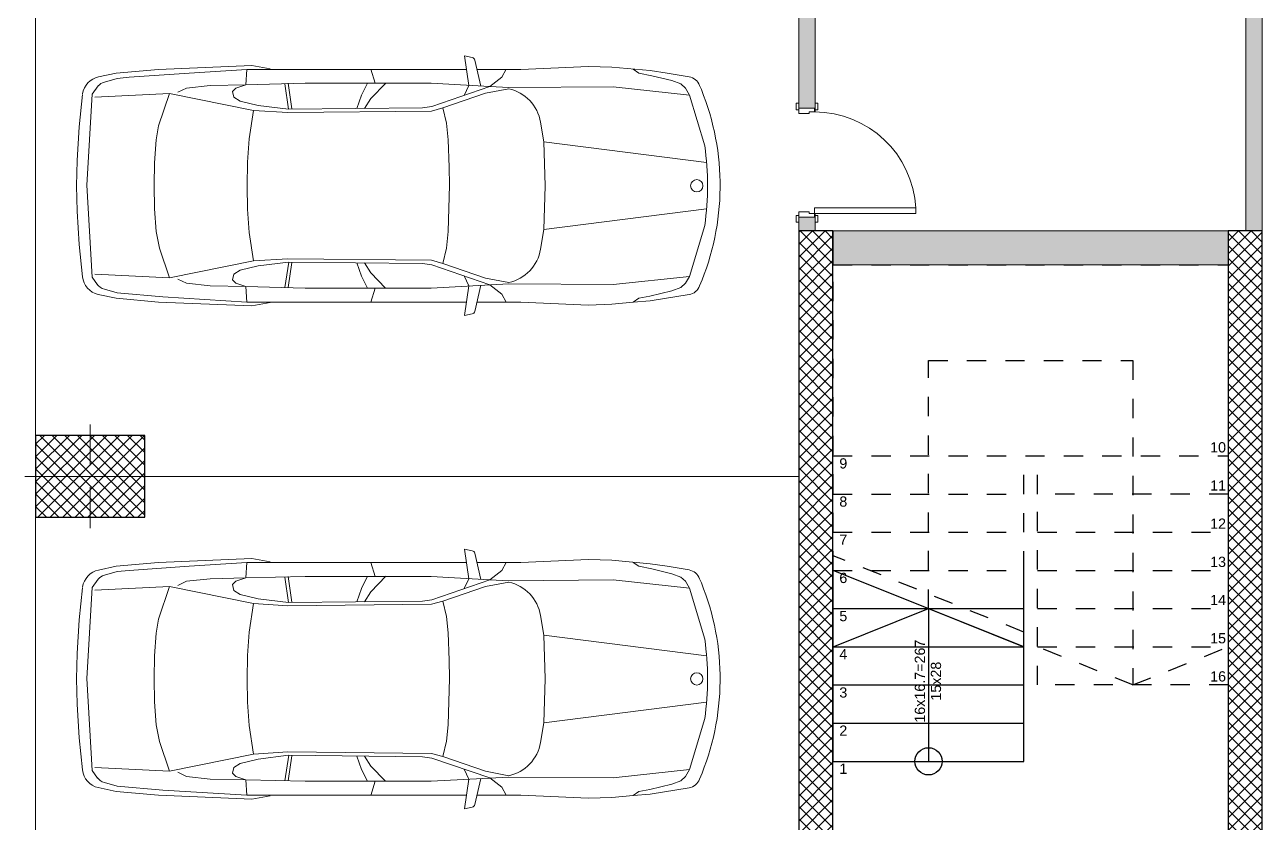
# Model space of a CAD drawing. Header units: millimetres. Extents: x 533892 to 593342, y -930649 to -888599.
# Drawn here: x 551186 to 560266, y -903084 to -897228 of the extents above; entities that cross this region are included whole.
import ezdxf

# ---------------------------------------------------------------- set-up
doc = ezdxf.new("R2010")
doc.units = ezdxf.units.MM
doc.header["$MEASUREMENT"] = 0
doc.linetypes.add('Dashed', pattern=[282.222223, 141.111112, -141.111112])
for name, color, linetype, lineweight, true_color in [('aaa mobilje_Pen_No__61', 251, 'Continuous', 20, 0x6a6a6a), ('ARCHICAD Doors_Pen_No__61', 251, 'Continuous', 20, 0x6a6a6a), ('Drawing & Figure_Pen_No__61', 251, 'Continuous', 20, 0x6a6a6a), ('Drawing & Figure_Pen_No__90', 132, 'Continuous', 20, 0x00bfbf), ('Structural - Bearing_Pen_No__48', 14, 'Continuous', 25, 0xa80f02)]:
    doc.layers.add(name, color=color, linetype=linetype, lineweight=lineweight, true_color=true_color)
doc.layers.add('Structural - Bearing', color=7, linetype='Continuous')
for name, color, linetype, lineweight in [('Structural - Bearing_Pen_No__1', 7, 'Continuous', 13), ('Structural - Bearing_Pen_No__2', 8, 'Continuous', 15), ('Structural - Bearing_Pen_No__55', 214, 'Continuous', 25)]:
    doc.layers.add(name, color=color, linetype=linetype, lineweight=lineweight)
doc.styles.add('GENERATED_STYLE_1', font='arial.ttf')
pattern_1 = [(45, (0, 0), (-45.961939, 45.961939), []), (135, (0, 0), (45.961939, 45.961939), [])]

# ---------------------------------------------------------------- blocks, each defined once
blk = doc.blocks.new('Wall_4', base_point=(557116.4, -903189.8))
at = {"layer": 'Structural - Bearing', "linetype": 'Continuous', "lineweight": 0, "true_color": 0x000000}
h = blk.add_hatch(dxfattribs=at)
h.set_pattern_fill('CONCRETE_BLOCK', color=18, style=0, pattern_type=2)
h.set_pattern_definition(pattern_1)
h.paths.add_polyline_path([(557116.4, -903439.8), (557116.4, -898739.7), (556866.4, -898739.7), (556866.4, -903189.8)])
at = {"layer": 'Structural - Bearing_Pen_No__48', "color": 14, "linetype": 'Continuous', "lineweight": 25, "true_color": 0xa80f02, "flags": 128}
for points in [[(557116.4, -898739.7), (556866.4, -898739.7)], [(556866.4, -898739.7), (556866.4, -903189.8)], [(557116.4, -903439.8), (557116.4, -898739.7)]]:
    blk.add_lwpolyline(points, dxfattribs=at)
blk = doc.blocks.new('Wall_5', base_point=(560016.4, -898739.7))
at = {"layer": 'Structural - Bearing', "linetype": 'Continuous', "lineweight": 0, "true_color": 0x000000}
h = blk.add_hatch(dxfattribs=at)
h.set_pattern_fill('CONCRETE_BLOCK', color=18, style=0, pattern_type=2)
h.set_pattern_definition(pattern_1)
h.paths.add_polyline_path([(560016.4, -898739.7), (560016.4, -903439.8), (560266.4, -903439.8), (560266.4, -898739.7)])
at = {"layer": 'Structural - Bearing_Pen_No__48', "color": 14, "linetype": 'Continuous', "lineweight": 25, "true_color": 0xa80f02, "flags": 128}
for points in [[(560016.4, -898739.7), (560016.4, -903439.8)], [(560266.4, -898739.7), (560016.4, -898739.7)], [(560266.4, -903189.8), (560266.4, -898739.7)], [(560016.4, -903439.8), (560266.4, -903439.8)]]:
    blk.add_lwpolyline(points, dxfattribs=at)
blk = doc.blocks.new('D1 14')
at = {"layer": 'ARCHICAD Doors_Pen_No__61', "color": 251, "linetype": 'Continuous', "lineweight": 20, "true_color": 0x6a6a6a}
for p, q in [((372, 744), (332, 744)), ((332, 744), (332, 0)), ((372, 0), (372, 744)), ((-387, 24), (-437, 24)), ((-437, 24), (-437, 5)), ((-437, 5), (-387, 5)), ((-400, 5), (-437, 5)), ((-375, 5), (-400, 5)), ((-400, 5), (-400, 0)), ((-400, 0), (-400, 5)), ((-400, 0), (-375, 0)), ((-372, 0), (-400, 0)), ((-400, 0), (-400, -115)), ((-400, -115), (-400, 0)), ((-387, 5), (-387, 24)), ((-375, 0), (-375, 5)), ((-372, -40), (-372, 0)), ((332, 0), (372, 0)), ((400, 0), (372, 0)), ((372, 0), (372, -40)), ((400, 5), (375, 5)), ((375, 5), (375, 0)), ((375, 0), (400, 0)), ((437, 24), (387, 24)), ((387, 24), (387, 5)), ((387, 5), (437, 5)), ((400, 0), (400, 5)), ((400, 0), (400, 5)), ((400, 5), (437, 5)), ((400, -115), (400, 0)), ((400, -115), (400, 0)), ((437, 5), (437, 24)), ((-360, -40), (-372, -40)), ((-360, -115), (-360, -40)), ((372, -40), (360, -40)), ((360, -40), (360, -115)), ((-387, -115), (-437, -115)), ((-437, -115), (-437, -134)), ((-400, -115), (-437, -115)), ((-437, -134), (-387, -134)), ((-400, -115), (-360, -115)), ((-387, -134), (-387, -115)), ((360, -115), (400, -115)), ((437, -115), (387, -115)), ((387, -115), (387, -134)), ((387, -134), (437, -134)), ((400, -115), (437, -115)), ((437, -134), (437, -115))]:
    blk.add_line(p, q, dxfattribs=at)
blk.add_arc((372, 0), 744, 93.0819, 180, dxfattribs=at)
blk = doc.blocks.new('Wall_13', base_point=(556866.4, -898739.7))
at = {"layer": 'Structural - Bearing_Pen_No__2', "linetype": 'Continuous', "lineweight": 15}
for points in [[(556986.4, -896439.8), (556866.4, -896439.8), (556866.4, -897839.7), (556981.4, -897839.7), (556986.4, -897839.7)], [(556866.4, -898739.7), (556986.4, -898739.7), (556986.4, -898639.7), (556981.4, -898639.7), (556866.4, -898639.7)]]:
    blk.add_hatch(color=8, dxfattribs=at).paths.add_polyline_path(points)
at = {"layer": 'Structural - Bearing_Pen_No__1', "color": 7, "linetype": 'Continuous', "lineweight": 13}
for p, q in [((556866.4, -897839.7), (556866.4, -897802.7)), ((556986.4, -897839.7), (556986.4, -897802.7)), ((556866.4, -897839.7), (556981.4, -897839.7)), ((556981.4, -897839.7), (556986.4, -897839.7)), ((556866.4, -898639.7), (556866.4, -898676.7)), ((556866.4, -898639.7), (556981.4, -898639.7)), ((556981.4, -898639.7), (556986.4, -898639.7)), ((556986.4, -898639.7), (556986.4, -898676.7))]:
    blk.add_line(p, q, dxfattribs=at)
at = {"layer": 'Structural - Bearing_Pen_No__1', "color": 7, "linetype": 'Continuous', "lineweight": 13, "flags": 128}
for points in [[(556866.4, -896439.8), (556866.4, -897839.7)], [(556986.4, -897839.7), (556986.4, -896439.8)], [(556866.4, -898639.7), (556866.4, -898739.7)], [(556986.4, -898739.7), (556986.4, -898639.7)], [(556866.4, -898739.7), (556986.4, -898739.7)]]:
    blk.add_lwpolyline(points, dxfattribs=at)
at = {"layer": 'ARCHICAD Doors_Pen_No__61', "color": 251, "linetype": 'Continuous', "lineweight": 20, "true_color": 0x6a6a6a, "zscale": 1000, "rotation": 270}
blk.add_blockref('D1 14', (556981.4, -898239.7), dxfattribs=at)
blk = doc.blocks.new('Wall_14', base_point=(557117.4, -898739.7))
at = {"layer": 'Structural - Bearing_Pen_No__2', "linetype": 'Continuous', "lineweight": 15}
blk.add_hatch(color=8, dxfattribs=at).paths.add_polyline_path([(557117.4, -898989.7), (560015.4, -898989.7), (560015.4, -898739.7), (557117.4, -898739.7)])
at = {"layer": 'Structural - Bearing_Pen_No__1', "color": 7, "linetype": 'Continuous', "lineweight": 13, "flags": 128}
for points in [[(560015.4, -898739.7), (557117.4, -898739.7)], [(557117.4, -898739.7), (557117.4, -898989.7)], [(560015.4, -898989.7), (560015.4, -898739.7)], [(557117.4, -898989.7), (560015.4, -898989.7)]]:
    blk.add_lwpolyline(points, dxfattribs=at)
blk = doc.blocks.new('Wall_21', base_point=(560266.4, -898739.7))
at = {"layer": 'Structural - Bearing_Pen_No__2', "linetype": 'Continuous', "lineweight": 15}
blk.add_hatch(color=8, dxfattribs=at).paths.add_polyline_path([(560266.4, -898739.7), (560266.4, -896439.8), (560146.4, -896439.8), (560146.4, -898739.7)])
at = {"layer": 'Structural - Bearing_Pen_No__1', "color": 7, "linetype": 'Continuous', "lineweight": 13, "flags": 128}
for points in [[(560266.4, -896439.8), (560146.4, -896439.8)], [(560146.4, -896439.8), (560146.4, -898739.7)], [(560266.4, -898739.7), (560266.4, -896439.8)], [(560146.4, -898739.7), (560266.4, -898739.7)]]:
    blk.add_lwpolyline(points, dxfattribs=at)
blk = doc.blocks.new('Column_44', base_point=(551666.4, -900539.8))
at = {"layer": 'Structural - Bearing', "linetype": 'Continuous', "lineweight": 0, "true_color": 0x000000}
h = blk.add_hatch(dxfattribs=at)
h.set_pattern_fill('CONCRETE_BLOCK', color=18, style=0, pattern_type=2)
h.set_pattern_definition(pattern_1)
h.paths.add_polyline_path([(551266.4, -900839.8), (552066.4, -900839.8), (552066.4, -900239.8), (551266.4, -900239.8)])
at = {"layer": 'Structural - Bearing_Pen_No__1', "color": 7, "linetype": 'Continuous', "lineweight": 13}
for p, q in [((551666.4, -900459.8), (551666.4, -900159.8)), ((551586.4, -900539.8), (551186.4, -900539.8)), ((551746.4, -900539.8), (552146.4, -900539.8)), ((551666.4, -900619.8), (551666.4, -900919.8))]:
    blk.add_line(p, q, dxfattribs=at)
blk.add_point((551666.4, -900539.8), dxfattribs=at)
at = {"layer": 'Structural - Bearing_Pen_No__48', "color": 14, "linetype": 'Continuous', "lineweight": 25, "true_color": 0xa80f02, "flags": 128}
blk.add_lwpolyline([(551266.4, -900839.8), (552066.4, -900839.8), (552066.4, -900239.8), (551266.4, -900239.8)], close=True, dxfattribs=at)

msp = doc.modelspace()

# ---------------------------------------------------------------- linework, layer by layer
at = {"layer": 'aaa mobilje_Pen_No__61', "color": 251, "linetype": 'Continuous', "lineweight": 20, "true_color": 0x6a6a6a}
for p, q in [((554469, -897467.9), (554412.1, -897455.9)), ((554412.1, -897455.9), (554444.5, -897673.3)), ((552168.8, -897555), (551857.6, -897582.1)), ((552852.3, -897526.4), (552168.8, -897555)), ((552815.5, -897555), (552391.7, -897582)), ((552815.5, -897555), (552808.8, -897668.1)), ((552815.5, -897555), (554426.8, -897555)), ((552986.3, -897550.8), (552852.3, -897526.4)), ((553726.5, -897554.1), (553758, -897657.2)), ((554488.2, -897486.6), (554533, -897678.1)), ((554825.6, -897555), (554504.2, -897555)), ((554687.1, -897613), (554719.9, -897554.4)), ((555322, -897532.9), (554825.6, -897555)), ((555494.6, -897538.5), (555322, -897532.9)), ((555774.8, -897563.8), (555494.6, -897538.5)), ((555693.3, -897582.2), (555649.9, -897553.6)), ((551857.6, -897582.1), (551728.4, -897609.6)), ((551863.8, -897621.7), (551770.5, -897648.5)), ((551952.4, -897612.7), (551863.8, -897621.7)), ((552391.7, -897582), (551952.4, -897612.7)), ((554598.5, -897681.5), (554687.1, -897613)), ((555787.1, -897601.8), (555693.3, -897582.2)), ((555900, -897582.2), (555774.8, -897563.8)), ((555934.3, -897637.2), (555787.1, -897601.8)), ((556061, -897609.3), (555900, -897582.2)), ((556000.8, -897661), (555934.3, -897637.2)), ((551681.8, -897736.7), (551642, -898405.3)), ((551724.3, -897677), (551681.8, -897736.7)), ((551700.5, -897758.6), (552247.9, -897731.2)), ((552167.8, -897969), (552247.9, -897731.2)), ((552247.9, -897731.2), (552865.3, -897856.2)), ((552309.7, -897723.3), (552372.5, -897692.3)), ((552547.7, -897673.9), (552372.5, -897692.3)), ((552808.8, -897668.1), (552547.7, -897673.9)), ((552735.9, -897692.3), (552709.9, -897716.6)), ((552709.9, -897716.6), (552719.3, -897759.2)), ((552808.8, -897668.1), (552735.9, -897692.3)), ((553244.4, -897657.2), (552808.8, -897668.1)), ((553121.8, -897848.1), (553095.9, -897660.9)), ((553119.2, -897657.5), (553146.7, -897844.7)), ((554167.6, -897657.2), (553244.4, -897657.2)), ((553658.1, -897743.9), (553701.2, -897655.2)), ((553835.9, -897655.2), (553726.5, -897769.2)), ((554598.5, -897681.5), (554167.6, -897657.2)), ((554172.2, -897827.6), (554598.5, -897681.5)), ((554253, -897838), (554568.1, -897730.8)), ((554444.5, -897673.3), (554410.3, -897746.2)), ((554568.1, -897730.8), (554737.6, -897698.1)), ((554738.3, -897688.2), (554598.5, -897681.5)), ((555503.1, -897682.8), (554738.3, -897688.2)), ((556064.8, -897743.2), (555503.1, -897682.8)), ((556033.7, -897692.1), (556000.8, -897661)), ((556064.8, -897743.2), (556033.7, -897692.1)), ((556150.8, -897703.6), (556138.3, -897673.5)), ((551610.5, -897740.2), (551585, -897975.8)), ((552719.3, -897759.2), (552767.8, -897788.9)), ((552767.8, -897788.9), (552898.5, -897820.3)), ((552898.5, -897820.3), (553121.8, -897848.1)), ((553622.4, -897842.7), (553658.1, -897743.9)), ((553726.5, -897769.2), (553678.6, -897842.1)), ((554104.7, -897837.5), (554172.2, -897827.6)), ((556175.6, -898116.8), (556064.8, -897743.2)), ((552865.3, -897856.2), (552832.8, -898065.4)), ((552865.3, -897856.2), (553116.4, -897872.3)), ((553116.4, -897872.3), (554171.1, -897860.9)), ((553121.8, -897848.1), (554104.7, -897837.5)), ((554171.1, -897860.9), (554253, -897838)), ((554280, -897950.7), (554253, -897838)), ((551585, -897975.8), (551570.9, -898222.3)), ((552151.3, -898072.5), (552167.8, -897969)), ((554294, -898071.4), (554280, -897950.7)), ((554970.9, -897942.8), (554995.1, -898086.8)), ((552138.2, -898239.3), (552151.3, -898072.5)), ((552832.8, -898065.4), (552820.7, -898236.7)), ((554300.6, -898271.4), (554294, -898071.4)), ((554995.1, -898086.8), (555005.1, -898408.1)), ((554995.1, -898086.8), (556189.4, -898237.9)), ((551570.9, -898222.3), (551566.4, -898408.1)), ((552135.7, -898404.7), (552138.2, -898239.3)), ((552820.7, -898236.7), (552818.5, -898411.5)), ((554304.1, -898404), (554300.6, -898271.4)), ((551566.4, -898408.1), (551570.9, -898593.9)), ((551642, -898405.3), (551681.8, -899079.5)), ((552138.2, -898576.9), (552135.7, -898404.7)), ((552818.5, -898411.5), (552820.7, -898579.5)), ((554294, -898744.8), (554304.1, -898404)), ((555005.1, -898408.1), (554995.1, -898729.4)), ((556288.6, -898408.1), (556288.5, -898408.1)), ((551570.9, -898593.9), (551585, -898840.4)), ((552151.3, -898743.7), (552138.2, -898576.9)), ((552820.7, -898579.5), (552832.8, -898750.8)), ((556189.4, -898578.3), (554995.1, -898729.4)), ((554995.1, -898729.4), (554971.4, -898873.5)), ((556064.8, -899073), (556175.6, -898699.4)), ((552175, -898866.2), (552151.3, -898743.7)), ((552832.8, -898750.8), (552865.3, -898960)), ((554280, -898865.5), (554294, -898744.8)), ((551585, -898840.4), (551610.5, -899076)), ((552247.9, -899085), (552175, -898866.2)), ((554253, -898978.2), (554280, -898865.5)), ((552865.3, -898960), (552247.9, -899085)), ((552767.8, -899027.3), (552898.5, -898995.9)), ((553116.4, -898943.9), (552865.3, -898960)), ((552898.5, -898995.9), (553121.8, -898968.1)), ((553123.4, -898968.1), (553095.9, -899155.3)), ((554171.1, -898955.3), (553116.4, -898943.9)), ((553119.6, -899155.9), (553146.7, -898971.6)), ((553121.8, -898968.1), (554104.7, -898978.8)), ((553622.4, -898973.5), (553658.1, -899072.3)), ((553726.5, -899047), (553678.6, -898974.1)), ((554104.7, -898978.8), (554172.2, -898988.6)), ((554253, -898978.2), (554171.1, -898955.3)), ((554172.2, -898988.6), (554598.5, -899134.7)), ((554568.1, -899085.4), (554253, -898978.2)), ((551681.8, -899079.5), (551720.8, -899135.6)), ((552247.9, -899085), (551700.5, -899057.6)), ((552309.7, -899092.9), (552372.5, -899123.9)), ((552709.9, -899099.7), (552719.3, -899057)), ((552735.9, -899123.9), (552709.9, -899099.7)), ((552719.3, -899057), (552767.8, -899027.3)), ((553658.1, -899072.3), (553700.3, -899159)), ((553834, -899159), (553726.5, -899047)), ((554444.5, -899142.9), (554410.2, -899070)), ((554737.6, -899118.1), (554568.1, -899085.4)), ((555503.1, -899133.4), (556064.8, -899073)), ((556033.7, -899124.1), (556064.8, -899073)), ((551770.4, -899168), (551863.8, -899194.5)), ((552372.5, -899123.9), (552547.7, -899142.3)), ((552547.7, -899142.3), (552808.8, -899148.1)), ((552808.8, -899148.1), (552735.9, -899123.9)), ((552815.5, -899261.2), (552808.8, -899148.1)), ((552808.8, -899148.1), (553244.4, -899159)), ((553244.4, -899159), (554167.6, -899159)), ((553726.5, -899262.1), (553758, -899159)), ((554167.6, -899159), (554738.3, -899128)), ((554412, -899360.3), (554444.5, -899142.9)), ((554488.2, -899329.6), (554533, -899138.1)), ((554598.5, -899134.7), (554687.1, -899203.2)), ((554738.3, -899128), (555503.1, -899133.4)), ((555772.3, -899218.2), (555934.3, -899179)), ((555934.3, -899179), (556000.8, -899155.2)), ((556000.8, -899155.2), (556033.7, -899124.1)), ((551724.4, -899205.7), (551857.6, -899234.1)), ((551857.6, -899234.1), (552168.8, -899261.2)), ((551863.8, -899194.5), (552199.8, -899223.7)), ((552168.8, -899261.2), (552852.3, -899289.8)), ((552199.8, -899223.7), (552815.5, -899261.2)), ((552815.5, -899261.2), (554426.8, -899261.2)), ((552852.3, -899289.8), (552986.3, -899265.4)), ((554825.6, -899261.2), (554504.2, -899261.2)), ((554687.1, -899203.2), (554719.9, -899261.8)), ((554825.6, -899261.2), (555322, -899283.3)), ((555322, -899283.3), (555494.6, -899277.7)), ((555494.6, -899277.7), (555649.9, -899262.7)), ((555649.9, -899262.7), (555693.3, -899234)), ((555649.9, -899262.7), (555774.8, -899252.4)), ((555693.3, -899234), (555772.3, -899218.2)), ((555774.8, -899252.4), (556061, -899206.9)), ((554469, -899348.4), (554412, -899360.3)), ((554469, -901084.8), (554412.1, -901072.8)), ((554412.1, -901072.8), (554444.5, -901290.2)), ((552168.8, -901171.9), (551857.6, -901199)), ((552852.3, -901143.3), (552168.8, -901171.9)), ((552815.5, -901171.9), (552391.7, -901198.9)), ((552815.5, -901171.9), (552808.8, -901285)), ((552815.5, -901171.9), (554426.8, -901171.9)), ((552986.3, -901167.7), (552852.3, -901143.3)), ((553726.5, -901171), (553758, -901274.1)), ((554488.2, -901103.6), (554533, -901295)), ((554825.6, -901171.9), (554504.2, -901171.9)), ((554687.1, -901230), (554719.9, -901171.4)), ((555322, -901149.9), (554825.6, -901171.9)), ((555494.6, -901155.5), (555322, -901149.9)), ((555774.8, -901180.7), (555494.6, -901155.5)), ((555693.3, -901199.2), (555649.9, -901170.5)), ((555900, -901199.1), (555774.8, -901180.7)), ((551857.6, -901199), (551728.4, -901226.5)), ((551863.8, -901238.6), (551770.5, -901265.4)), ((551952.4, -901229.6), (551863.8, -901238.6)), ((552391.7, -901198.9), (551952.4, -901229.6)), ((553244.4, -901274.1), (552808.8, -901285)), ((553121.8, -901465), (553095.9, -901277.8)), ((553119.2, -901274.4), (553146.7, -901461.6)), ((554167.6, -901274.1), (553244.4, -901274.1)), ((553658.1, -901360.9), (553701.2, -901272.1)), ((553835.9, -901272.1), (553726.5, -901386.1)), ((554598.5, -901298.4), (554167.6, -901274.1)), ((554598.5, -901298.4), (554687.1, -901230)), ((555787.1, -901218.7), (555693.3, -901199.2)), ((555934.3, -901254.1), (555787.1, -901218.7)), ((556061, -901226.2), (555900, -901199.1)), ((556000.8, -901277.9), (555934.3, -901254.1)), ((556033.7, -901309), (556000.8, -901277.9)), ((551610.5, -901357.1), (551585, -901592.7)), ((551681.8, -901353.6), (551642, -902022.2)), ((551724.3, -901294), (551681.8, -901353.6)), ((551700.5, -901375.5), (552247.9, -901348.1)), ((552167.8, -901586), (552247.9, -901348.1)), ((552247.9, -901348.1), (552865.3, -901473.2)), ((552309.7, -901340.2), (552372.5, -901309.2)), ((552547.7, -901290.8), (552372.5, -901309.2)), ((552808.8, -901285), (552547.7, -901290.8)), ((552735.9, -901309.2), (552709.9, -901333.5)), ((552709.9, -901333.5), (552719.3, -901376.1)), ((552808.8, -901285), (552735.9, -901309.2)), ((553622.4, -901459.6), (553658.1, -901360.9)), ((554172.2, -901444.5), (554598.5, -901298.4)), ((554253, -901454.9), (554568.1, -901347.7)), ((554444.5, -901290.2), (554410.3, -901363.1)), ((554568.1, -901347.7), (554737.6, -901315.1)), ((554738.3, -901305.1), (554598.5, -901298.4)), ((555503.1, -901299.7), (554738.3, -901305.1)), ((556064.8, -901360.1), (555503.1, -901299.7)), ((556064.8, -901360.1), (556033.7, -901309)), ((556175.6, -901733.7), (556064.8, -901360.1)), ((556150.8, -901320.6), (556138.3, -901290.4)), ((552719.3, -901376.1), (552767.8, -901405.8)), ((552767.8, -901405.8), (552898.5, -901437.2)), ((552898.5, -901437.2), (553121.8, -901465)), ((553121.8, -901465), (554104.7, -901454.4)), ((553726.5, -901386.1), (553678.6, -901459)), ((554104.7, -901454.4), (554172.2, -901444.5)), ((554171.1, -901477.8), (554253, -901454.9)), ((554280, -901567.6), (554253, -901454.9)), ((552865.3, -901473.2), (552832.8, -901682.4)), ((552865.3, -901473.2), (553116.4, -901489.2)), ((553116.4, -901489.2), (554171.1, -901477.8)), ((551585, -901592.7), (551570.9, -901839.2)), ((552151.3, -901689.4), (552167.8, -901586)), ((554294, -901688.3), (554280, -901567.6)), ((554970.9, -901559.7), (554995.1, -901703.7)), ((552138.2, -901856.2), (552151.3, -901689.4)), ((552832.8, -901682.4), (552820.7, -901853.7)), ((554300.6, -901888.3), (554294, -901688.3)), ((554995.1, -901703.7), (555005.1, -902025)), ((554995.1, -901703.7), (556189.4, -901854.8)), ((551570.9, -901839.2), (551566.4, -902025)), ((552135.7, -902021.6), (552138.2, -901856.2)), ((552820.7, -901853.7), (552818.5, -902028.4)), ((554304.1, -902020.9), (554300.6, -901888.3)), ((551566.4, -902025), (551570.9, -902210.8)), ((551642, -902022.2), (551681.8, -902696.4)), ((552138.2, -902193.8), (552135.7, -902021.6)), ((552818.5, -902028.4), (552820.7, -902196.4)), ((554294, -902361.7), (554304.1, -902020.9)), ((555005.1, -902025), (554995.1, -902346.4)), ((556288.6, -902025), (556288.5, -902025)), ((551570.9, -902210.8), (551585, -902457.3)), ((552151.3, -902360.7), (552138.2, -902193.8)), ((552820.7, -902196.4), (552832.8, -902367.7)), ((556189.4, -902195.2), (554995.1, -902346.4)), ((552175, -902483.2), (552151.3, -902360.7)), ((552832.8, -902367.7), (552865.3, -902576.9)), ((554280, -902482.5), (554294, -902361.7)), ((554995.1, -902346.4), (554971.4, -902490.5)), ((556064.8, -902689.9), (556175.6, -902316.3)), ((551585, -902457.3), (551610.5, -902692.9)), ((552247.9, -902701.9), (552175, -902483.2)), ((554253, -902595.1), (554280, -902482.5)), ((552865.3, -902576.9), (552247.9, -902701.9)), ((552767.8, -902644.3), (552898.5, -902612.8)), ((553116.4, -902560.8), (552865.3, -902576.9)), ((552898.5, -902612.8), (553121.8, -902585)), ((553123.4, -902585.1), (553095.9, -902772.2)), ((554171.1, -902572.3), (553116.4, -902560.8)), ((553119.6, -902772.8), (553146.7, -902588.5)), ((553121.8, -902585), (554104.7, -902595.7)), ((553622.4, -902590.5), (553658.1, -902689.2)), ((553726.5, -902664), (553678.6, -902591.1)), ((554104.7, -902595.7), (554172.2, -902605.5)), ((554253, -902595.1), (554171.1, -902572.3)), ((554172.2, -902605.5), (554598.5, -902751.6)), ((554568.1, -902702.3), (554253, -902595.1)), ((551681.8, -902696.4), (551720.8, -902752.5)), ((552247.9, -902701.9), (551700.5, -902674.5)), ((552309.7, -902709.8), (552372.5, -902740.8)), ((552709.9, -902716.6), (552719.3, -902673.9)), ((552735.9, -902740.8), (552709.9, -902716.6)), ((552719.3, -902673.9), (552767.8, -902644.3)), ((553658.1, -902689.2), (553700.3, -902775.9)), ((553834, -902775.9), (553726.5, -902664)), ((554444.5, -902759.8), (554410.2, -902687)), ((554737.6, -902735), (554568.1, -902702.3)), ((555503.1, -902750.3), (556064.8, -902689.9)), ((556033.7, -902741), (556064.8, -902689.9)), ((551724.4, -902822.6), (551857.6, -902851)), ((551770.4, -902784.9), (551863.8, -902811.4)), ((551863.8, -902811.4), (552199.8, -902840.6)), ((552372.5, -902740.8), (552547.7, -902759.3)), ((552547.7, -902759.3), (552808.8, -902765)), ((552808.8, -902765), (552735.9, -902740.8)), ((552815.5, -902878.1), (552808.8, -902765)), ((552808.8, -902765), (553244.4, -902775.9)), ((553244.4, -902775.9), (554167.6, -902775.9)), ((553726.5, -902879), (553758, -902775.9)), ((554167.6, -902775.9), (554738.3, -902745)), ((554412, -902977.2), (554444.5, -902759.8)), ((554488.2, -902946.5), (554533, -902755)), ((554598.5, -902751.6), (554687.1, -902820.1)), ((554687.1, -902820.1), (554719.9, -902878.7)), ((554738.3, -902745), (555503.1, -902750.3)), ((555772.3, -902835.1), (555934.3, -902796)), ((555774.8, -902869.3), (556061, -902823.9)), ((555934.3, -902796), (556000.8, -902772.2)), ((556000.8, -902772.2), (556033.7, -902741)), ((551857.6, -902851), (552168.8, -902878.1)), ((552168.8, -902878.1), (552852.3, -902906.7)), ((552199.8, -902840.6), (552815.5, -902878.1)), ((552815.5, -902878.1), (554426.8, -902878.1)), ((552852.3, -902906.7), (552986.3, -902882.4)), ((554825.6, -902878.1), (554504.2, -902878.1)), ((554825.6, -902878.1), (555322, -902900.2)), ((555322, -902900.2), (555494.6, -902894.6)), ((555494.6, -902894.6), (555649.9, -902879.6)), ((555649.9, -902879.6), (555693.3, -902850.9)), ((555649.9, -902879.6), (555774.8, -902869.3)), ((555693.3, -902850.9), (555772.3, -902835.1)), ((554469, -902965.3), (554412, -902977.2))]:
    msp.add_line(p, q, dxfattribs=at)
for centre, major_axis, start_param, end_param in [((554463.9, -897492.3), (17.7, 17.7), 5.727305, 6.861623), ((551759.6, -897756.3), (-106.1, 106.1), -0.575715, 0.642137), ((551798.1, -897744.6), (-70.7, 70.7), -0.506125, 0.043587), ((556044.3, -897707.9), (70.7, 70.7), 5.848587, 6.901698), ((554673.7, -897992.6), (213.1, 213.1), 5.664133, 6.854932), ((554418.6, -898408.1), (62.6, 1868.9), 4.342186, 5.13214), ((554152.6, -898408.1), (-2042.8, 68.4), 3.032047, 3.318066), ((556117.2, -898408.1), (-31.8, 31.8), 3.926991, 10.210176), ((554673.7, -898823.6), (-213.4, 213.4), 2.569846, 3.760644), ((551759.6, -899059.9), (106.1, 106.1), 2.463798, 3.689923), ((551798.1, -899071.6), (-70.9, 70.9), 1.391584, 2.076926), ((556044.3, -899108.3), (-70.7, 70.7), 2.52308, 3.576193), ((554463.9, -899323.9), (17.7, 17.7), 4.133917, 5.268191), ((554463.9, -901109.2), (17.7, 17.7), 5.727305, 6.861623), ((551759.6, -901373.2), (-106.1, 106.1), -0.575715, 0.642137), ((551798.1, -901361.5), (-70.7, 70.7), -0.506125, 0.043587), ((556044.3, -901324.8), (70.7, 70.7), 5.848587, 6.901698), ((554673.7, -901609.6), (213.1, 213.1), 5.664133, 6.854932), ((554418.6, -902025), (62.6, 1868.9), 4.342186, 5.13214), ((554152.6, -902025), (-2042.8, 68.4), 3.032047, 3.318066), ((556117.2, -902025), (-31.8, 31.8), 3.926991, 10.210176), ((554673.7, -902440.5), (-213.4, 213.4), 2.569846, 3.760644), ((551759.6, -902676.8), (106.1, 106.1), 2.463798, 3.689923), ((551798.1, -902688.5), (-70.9, 70.9), 1.391584, 2.076926), ((556044.3, -902725.2), (-70.7, 70.7), 2.52308, 3.576193), ((554463.9, -902940.8), (17.7, 17.7), 4.133917, 5.268191)]:
    msp.add_ellipse(centre, major_axis=major_axis, ratio=1, start_param=start_param, end_param=end_param, dxfattribs=at)
at = {"layer": 'Drawing & Figure_Pen_No__90', "color": 132, "linetype": 'Continuous', "lineweight": 20, "true_color": 0x00bfbf}
for p, q in [((551266.4, -910539.8), (551266.4, -896439.8)), ((551266.4, -900539.8), (556866.4, -900539.8))]:
    msp.add_line(p, q, dxfattribs=at)
at = {"layer": 'Structural - Bearing_Pen_No__55', "color": 214, "linetype": 'Dashed', "lineweight": 25}
for points in [[(557117.4, -901229.7), (557117.4, -898989.7)], [(557117.4, -898989.7), (560017.4, -898989.7), (560017.4, -902069.7), (558617.4, -902069.7), (558617.4, -900669.7)], [(557817.4, -901509.7), (557817.4, -899689.7), (559317.4, -899689.7), (559317.4, -902069.7), (558617.4, -901789.7)], [(557117.4, -900669.7), (558517.4, -900669.7), (558517.4, -900389.7)], [(557117.4, -900389.7), (560017.4, -900389.7)], [(560017.4, -900669.7), (558617.4, -900669.7), (558617.4, -900389.7)], [(557117.4, -900949.7), (558517.4, -900949.7), (558517.4, -900669.7)], [(557117.4, -901229.7), (558517.4, -901229.7), (558517.4, -900949.7)], [(558617.4, -900949.7), (560017.4, -900949.7)], [(558517.4, -901682), (557117.4, -901122)], [(558617.4, -901229.7), (560017.4, -901229.7)], [(558617.4, -901509.7), (560017.4, -901509.7)], [(558617.4, -901789.7), (560017.4, -901789.7)], [(559317.4, -902069.7), (560017.4, -901789.7)]]:
    msp.add_lwpolyline(points, dxfattribs=at)
at = {"layer": 'Structural - Bearing_Pen_No__55', "color": 214, "linetype": 'Continuous', "lineweight": 25}
for points in [[(557117.4, -901509.7), (558517.4, -901509.7), (558517.4, -901229.7)], [(557117.4, -902629.7), (557117.4, -901229.7)], [(558517.4, -901789.7), (557117.4, -901229.7)], [(557117.4, -901789.7), (558517.4, -901789.7), (558517.4, -901509.7)], [(557117.4, -901789.7), (557817.4, -901509.7), (558517.4, -901789.7)], [(557817.4, -901509.7), (557817.4, -902629.7)], [(557117.4, -902069.7), (558517.4, -902069.7), (558517.4, -901789.7)], [(557117.4, -902349.7), (558517.4, -902349.7), (558517.4, -902069.7)], [(557117.4, -902629.7), (558517.4, -902629.7), (558517.4, -902349.7)]]:
    msp.add_lwpolyline(points, dxfattribs=at)
msp.add_circle((557817.4, -902629.7), 100, dxfattribs=at)

# ---------------------------------------------------------------- block references
at = {"layer": 'Structural - Bearing', "color": 7, "lineweight": 13}
for name, p in [('Wall_13', (556866.4, -898739.7)), ('Wall_21', (560266.4, -898739.7)), ('Wall_14', (557117.4, -898739.7))]:
    msp.add_blockref(name, p, dxfattribs=at)
at = {"layer": 'Structural - Bearing', "color": 14, "lineweight": 25, "true_color": 0xa80f02}
for name, p in [('Wall_4', (557116.4, -903189.8)), ('Wall_5', (560016.4, -898739.7)), ('Column_44', (551666.4, -900539.8))]:
    msp.add_blockref(name, p, dxfattribs=at)

# ---------------------------------------------------------------- texts
at = {"layer": 'Drawing & Figure_Pen_No__61', "color": 251, "linetype": 'Continuous', "lineweight": 20, "true_color": 0x6a6a6a, "char_height": 75, "attachment_point": 8, "style": 'GENERATED_STYLE_1'}
for s, insert in [('\\A1;{\\pqc;\\fArial|b0|i0|c0|p34;10}', (559942.4, -900365.2)), ('\\A1;{\\pqc;\\fArial|b0|i0|c0|p34;9}', (557192.4, -900483.1)), ('\\A1;{\\pqc;\\fArial|b0|i0|c0|p34;1\\fArial|b0|i0|c0|p34;1}', (559942.4, -900644)), ('\\A1;{\\pqc;\\fArial|b0|i0|c0|p34;8}', (557192.4, -900763.1)), ('\\A1;{\\pqc;\\fArial|b0|i0|c0|p34;1\\fArial|b0|i0|c0|p34;2}', (559942.4, -900924)), ('\\A1;{\\pqc;\\fArial|b0|i0|c0|p34;7}', (557192.4, -901041.8)), ('\\A1;{\\pqc;\\fArial|b0|i0|c0|p34;1\\fArial|b0|i0|c0|p34;3}', (559942.4, -901205.3)), ('\\A1;{\\pqc;\\fArial|b0|i0|c0|p34;6}', (557192.4, -901323.1)), ('\\A1;{\\pqc;\\fArial|b0|i0|c0|p34;1\\fArial|b0|i0|c0|p34;4}', (559942.4, -901484)), ('\\A1;{\\pqc;\\fArial|b0|i0|c0|p34;5}', (557192.4, -901603.1)), ('\\A1;{\\pqc;\\fArial|b0|i0|c0|p34;1\\fArial|b0|i0|c0|p34;5}', (559942.4, -901765.2)), ('\\A1;{\\pqc;\\fArial|b0|i0|c0|p34;4}', (557192.4, -901881.8)), ('\\A1;{\\pqc;\\fArial|b0|i0|c0|p34;1\\fArial|b0|i0|c0|p34;6}', (559942.4, -902045.2)), ('\\A1;{\\pqc;\\fArial|b0|i0|c0|p34;3}', (557192.4, -902163.1)), ('\\A1;{\\pqc;\\fArial|b0|i0|c0|p34;2}', (557192.4, -902441.8)), ('\\A1;{\\pqc;\\fArial|b0|i0|c0|p34;1}', (557192.4, -902721.8))]:
    msp.add_mtext(s, dxfattribs=dict(at, insert=insert))
at = {"layer": 'Drawing & Figure_Pen_No__61', "color": 251, "linetype": 'Continuous', "lineweight": 20, "true_color": 0x6a6a6a, "char_height": 75, "attachment_point": 8, "rotation": 90, "style": 'GENERATED_STYLE_1'}
for s, insert in [('\\A1;{\\pqc;\\fArial|b0|i0|c0|p34;16x\\fArial|b0|i0|c0|p34;16.7=267}', (557792.9, -902041.7)), ('\\A1;{\\pqc;\\fArial|b0|i0|c0|p34;15x28}', (557910.8, -902041.7))]:
    msp.add_mtext(s, dxfattribs=dict(at, insert=insert))

doc.saveas('drawing.dxf')
